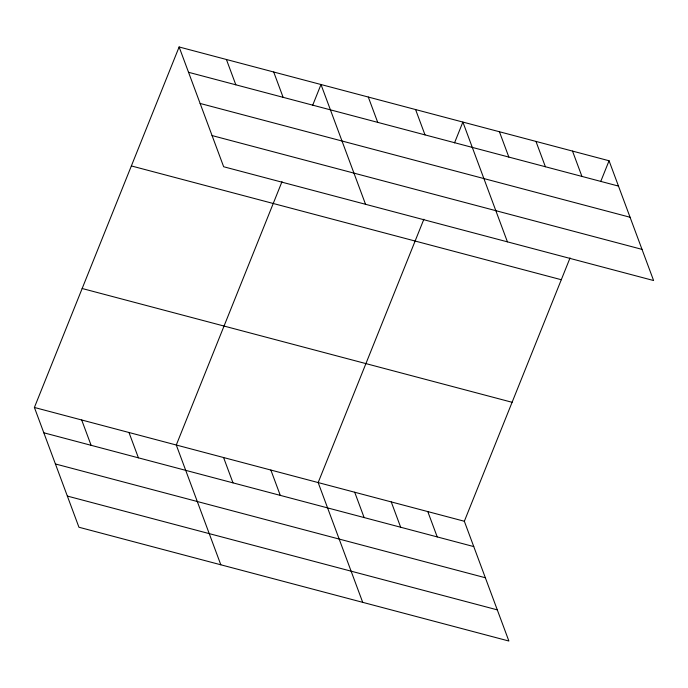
<?xml version="1.0" encoding="UTF-8"?>
<svg xmlns="http://www.w3.org/2000/svg" width="688" height="688" viewBox="0 0 688 688"><rect width="100%" height="100%" fill="white"/><g stroke="black" fill="none" stroke-linecap="round" stroke-linejoin="round"><path stroke-width="1.03" d="M570.051 257.914L464.34 521.255L508.879 641.027L78.939 527.24L34.4 407.468L179.121 46.973L609.061 160.76L653.6 280.532L223.66 166.745L179.121 46.973M281.994 181.675L176.283 445.016L220.822 564.788M312.644 105.341L320.995 84.521L365.543 204.293M423.877 219.223L318.157 482.572L362.705 602.344M454.519 142.889L462.878 122.068L507.417 241.841M600.701 181.58L609.061 160.76M188.538 72.292L618.478 186.087M200.131 103.458L630.07 217.253M212.067 135.57L642.007 249.366M131.365 165.937L561.296 279.724M82.156 288.504L512.096 402.291M34.4 407.468L464.34 521.255M43.817 432.795L473.757 546.582M55.41 463.961L485.35 577.748M67.355 496.074L497.286 609.86M572.511 151.085L581.928 176.412M535.969 141.418L545.386 166.737M499.419 131.743L508.845 157.07M415.586 109.555L425.003 134.882M368.295 97.034L377.712 122.361M273.704 71.999L283.121 97.326M427.79 511.588L437.215 536.907M391.248 501.913L400.665 527.24M226.412 59.486L235.829 84.813M354.707 492.238L364.124 517.565M270.866 470.05L280.283 495.377M223.574 457.537L232.991 482.864M128.983 432.503L138.408 457.83M81.691 419.981L91.108 445.308"/></g></svg>
